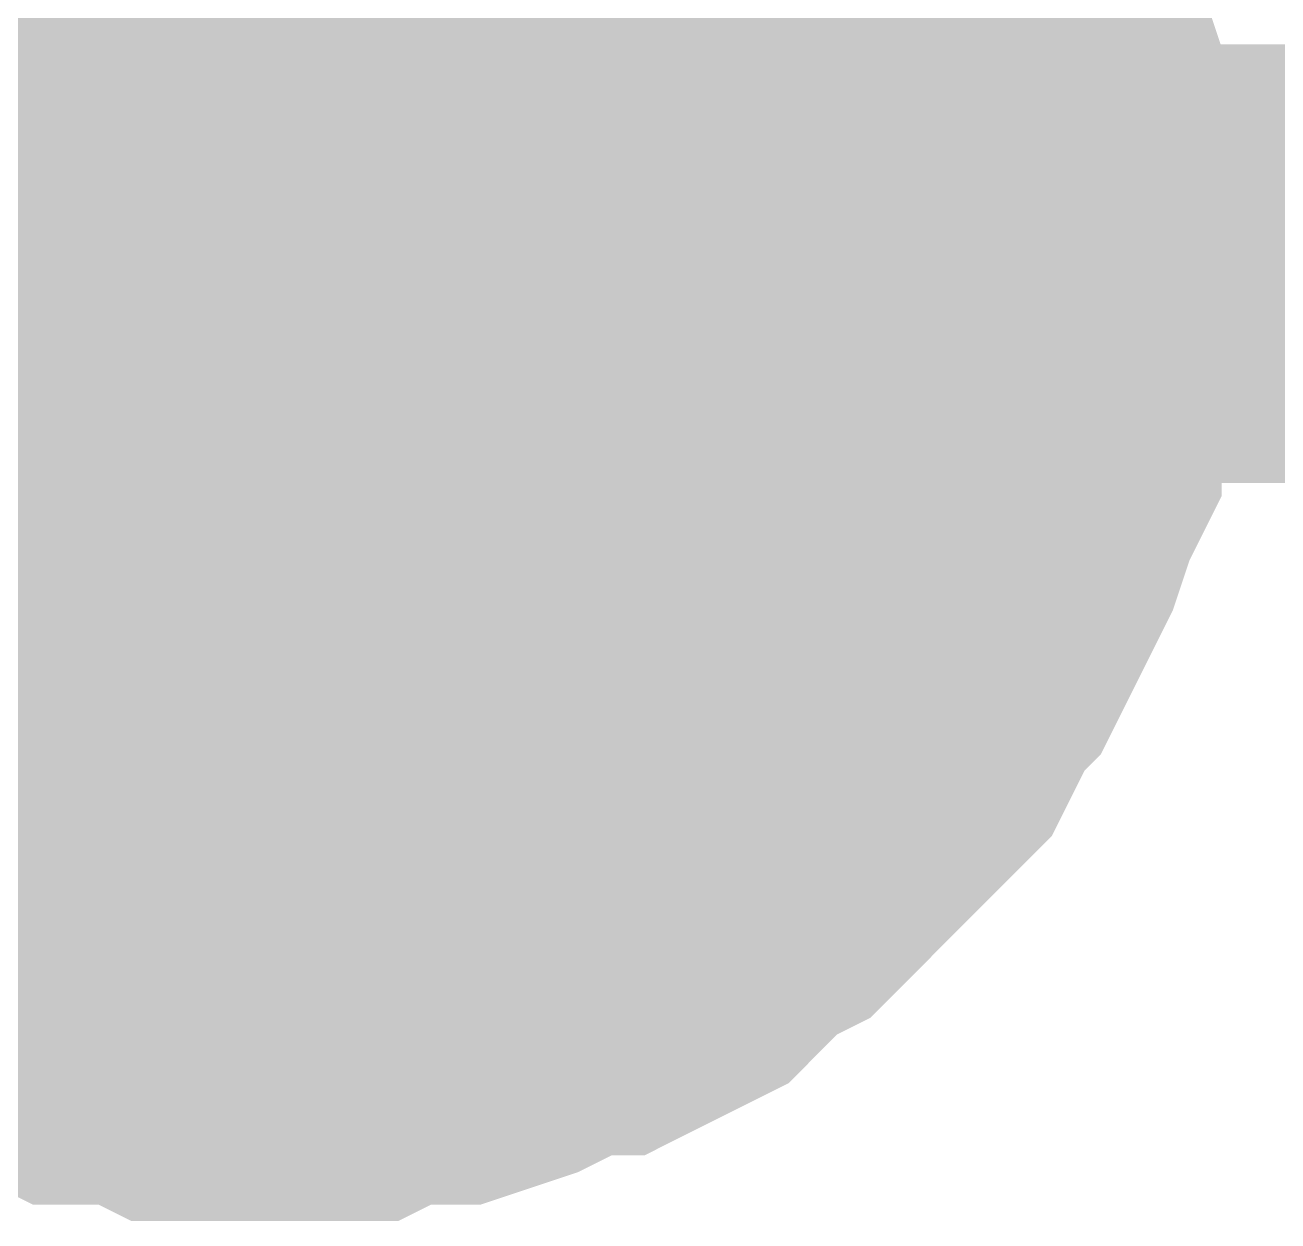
# Model space of a CAD drawing. Header units: inches. Extents: x 0 to 11.5, y 0 to 7.6.
# Drawn here: x 5.59363 to 5.62733, y 5.37391 to 5.40607 of the extents above; entities that cross this region are included whole.
import ezdxf

# ---------------------------------------------------------------- set-up
doc = ezdxf.new("R2010")
doc.units = ezdxf.units.IN
doc.header["$MEASUREMENT"] = 0
doc.layers.add('Sheet', color=255, linetype='Continuous')

msp = doc.modelspace()

# ---------------------------------------------------------------- linework, layer by layer
at = {"layer": 'Sheet'}
msp.add_lwpolyline([(5.59, 5.4, 0.02, 0.02, 1), (5.61, 5.4, 0.02, 0.02, 1)], format="xyseb", close=True, dxfattribs=at)
for points in [[(5.61551, 5.412442, 0.0118, 0.0118, 0), (5.616392, 5.41156, 0.0118, 0.0118, 0), (5.616833, 5.411119, 0.0118, 0.0118, 0), (5.617274, 5.410237, 0.0118, 0.0118, 0), (5.617715, 5.409355, 0.0118, 0.0118, 0), (5.618156, 5.408473, 0.0118, 0.0118, 0), (5.618597, 5.407591, 0.0118, 0.0118, 0), (5.619038, 5.406708, 0.0118, 0.0118, 0), (5.619479, 5.405826, 0.0118, 0.0118, 0), (5.619919, 5.404503, 0.0118, 0.0118, 0), (5.619919, 5.403621, 0.0118, 0.0118, 0), (5.619919, 5.402739, 0.0118, 0.0118, 0), (5.62036, 5.401857, 0.0118, 0.0118, 0), (5.62036, 5.400534, 0.0118, 0.0118, 0), (5.62036, 5.399652, 0.0118, 0.0118, 0)], [(5.61551, 5.412442, 0.0118, 0.0118, 0), (5.616392, 5.41156, 0.0118, 0.0118, 0), (5.616833, 5.411119, 0.0118, 0.0118, 0), (5.617274, 5.410237, 0.0118, 0.0118, 0), (5.617715, 5.409355, 0.0118, 0.0118, 0), (5.618156, 5.408473, 0.0118, 0.0118, 0), (5.618597, 5.407591, 0.0118, 0.0118, 0), (5.619038, 5.406708, 0.0118, 0.0118, 0), (5.619479, 5.405826, 0.0118, 0.0118, 0), (5.619919, 5.404503, 0.0118, 0.0118, 0), (5.619919, 5.403621, 0.0118, 0.0118, 0), (5.619919, 5.402739, 0.0118, 0.0118, 0), (5.62036, 5.401857, 0.0118, 0.0118, 0), (5.62036, 5.400534, 0.0118, 0.0118, 0), (5.62036, 5.399652, 0.0118, 0.0118, 0)], [(5.61551, 5.412442, 0.0118, 0.0118, 0), (5.616392, 5.41156, 0.0118, 0.0118, 0), (5.616833, 5.411119, 0.0118, 0.0118, 0), (5.617274, 5.410237, 0.0118, 0.0118, 0), (5.617715, 5.409355, 0.0118, 0.0118, 0), (5.618156, 5.408473, 0.0118, 0.0118, 0), (5.618597, 5.407591, 0.0118, 0.0118, 0), (5.619038, 5.406708, 0.0118, 0.0118, 0), (5.619479, 5.405826, 0.0118, 0.0118, 0), (5.619919, 5.404503, 0.0118, 0.0118, 0), (5.619919, 5.403621, 0.0118, 0.0118, 0), (5.619919, 5.402739, 0.0118, 0.0118, 0), (5.62036, 5.401857, 0.0118, 0.0118, 0), (5.62036, 5.400534, 0.0118, 0.0118, 0), (5.62036, 5.399652, 0.0118, 0.0118, 0)], [(5.61551, 5.412442, 0.0118, 0.0118, 0), (5.616392, 5.41156, 0.0118, 0.0118, 0), (5.616833, 5.411119, 0.0118, 0.0118, 0), (5.617274, 5.410237, 0.0118, 0.0118, 0), (5.617715, 5.409355, 0.0118, 0.0118, 0), (5.618156, 5.408473, 0.0118, 0.0118, 0), (5.618597, 5.407591, 0.0118, 0.0118, 0), (5.619038, 5.406708, 0.0118, 0.0118, 0), (5.619479, 5.405826, 0.0118, 0.0118, 0), (5.619919, 5.404503, 0.0118, 0.0118, 0), (5.619919, 5.403621, 0.0118, 0.0118, 0), (5.619919, 5.402739, 0.0118, 0.0118, 0), (5.62036, 5.401857, 0.0118, 0.0118, 0), (5.62036, 5.400534, 0.0118, 0.0118, 0), (5.62036, 5.399652, 0.0118, 0.0118, 0)], [(5.61551, 5.412442, 0.0118, 0.0118, 0), (5.616392, 5.41156, 0.0118, 0.0118, 0), (5.616833, 5.411119, 0.0118, 0.0118, 0), (5.617274, 5.410237, 0.0118, 0.0118, 0), (5.617715, 5.409355, 0.0118, 0.0118, 0), (5.618156, 5.408473, 0.0118, 0.0118, 0), (5.618597, 5.407591, 0.0118, 0.0118, 0), (5.619038, 5.406708, 0.0118, 0.0118, 0), (5.619479, 5.405826, 0.0118, 0.0118, 0), (5.619919, 5.404503, 0.0118, 0.0118, 0), (5.619919, 5.403621, 0.0118, 0.0118, 0), (5.619919, 5.402739, 0.0118, 0.0118, 0), (5.62036, 5.401857, 0.0118, 0.0118, 0), (5.62036, 5.400534, 0.0118, 0.0118, 0), (5.62036, 5.399652, 0.0118, 0.0118, 0)], [(5.618156, 5.408473, 0.0039, 0.0039, 0), (5.618597, 5.407591, 0.0039, 0.0039, 0), (5.619038, 5.406708, 0.0039, 0.0039, 0), (5.619479, 5.405826, 0.0039, 0.0039, 0), (5.619919, 5.404503, 0.0039, 0.0039, 0), (5.619919, 5.403621, 0.0039, 0.0039, 0), (5.619919, 5.402739, 0.0039, 0.0039, 0), (5.62036, 5.401857, 0.0039, 0.0039, 0), (5.62036, 5.400534, 0.0039, 0.0039, 0), (5.62036, 5.399652, 0.0039, 0.0039, 0)], [(5.618156, 5.408473, 0.0039, 0.0039, 0), (5.618597, 5.407591, 0.0039, 0.0039, 0), (5.619038, 5.406708, 0.0039, 0.0039, 0), (5.619479, 5.405826, 0.0039, 0.0039, 0), (5.619919, 5.404503, 0.0039, 0.0039, 0), (5.619919, 5.403621, 0.0039, 0.0039, 0), (5.619919, 5.402739, 0.0039, 0.0039, 0), (5.62036, 5.401857, 0.0039, 0.0039, 0), (5.62036, 5.400534, 0.0039, 0.0039, 0), (5.62036, 5.399652, 0.0039, 0.0039, 0)], [(5.618156, 5.408473, 0.0039, 0.0039, 0), (5.618597, 5.407591, 0.0039, 0.0039, 0), (5.619038, 5.406708, 0.0039, 0.0039, 0), (5.619479, 5.405826, 0.0039, 0.0039, 0), (5.619919, 5.404503, 0.0039, 0.0039, 0), (5.619919, 5.403621, 0.0039, 0.0039, 0), (5.619919, 5.402739, 0.0039, 0.0039, 0), (5.62036, 5.401857, 0.0039, 0.0039, 0), (5.62036, 5.400534, 0.0039, 0.0039, 0), (5.62036, 5.399652, 0.0039, 0.0039, 0)], [(5.618156, 5.408473, 0.0039, 0.0039, 0), (5.618597, 5.407591, 0.0039, 0.0039, 0), (5.619038, 5.406708, 0.0039, 0.0039, 0), (5.619479, 5.405826, 0.0039, 0.0039, 0), (5.619919, 5.404503, 0.0039, 0.0039, 0), (5.619919, 5.403621, 0.0039, 0.0039, 0), (5.619919, 5.402739, 0.0039, 0.0039, 0), (5.62036, 5.401857, 0.0039, 0.0039, 0), (5.62036, 5.400534, 0.0039, 0.0039, 0), (5.62036, 5.399652, 0.0039, 0.0039, 0)], [(5.618156, 5.408473, 0.0039, 0.0039, 0), (5.618597, 5.407591, 0.0039, 0.0039, 0), (5.619038, 5.406708, 0.0039, 0.0039, 0), (5.619479, 5.405826, 0.0039, 0.0039, 0), (5.619919, 5.404503, 0.0039, 0.0039, 0), (5.619919, 5.403621, 0.0039, 0.0039, 0), (5.619919, 5.402739, 0.0039, 0.0039, 0), (5.62036, 5.401857, 0.0039, 0.0039, 0), (5.62036, 5.400534, 0.0039, 0.0039, 0), (5.62036, 5.399652, 0.0039, 0.0039, 0)], [(4.700537, 5.399652, 0.0118, 0.0118, 0), (5.200134, 5.399652, 0.0118, 0.0118, 0), (5.600077, 5.399652, 0.0118, 0.0118, 0), (6.100115, 5.399652, 0.0118, 0.0118, 0)], [(5.62036, 5.399652, 0.0118, 0.0118, 0), (5.62036, 5.39877, 0.0118, 0.0118, 0), (5.62036, 5.397447, 0.0118, 0.0118, 0), (5.619919, 5.396565, 0.0118, 0.0118, 0), (5.619919, 5.395682, 0.0118, 0.0118, 0), (5.619919, 5.3948, 0.0118, 0.0118, 0), (5.619479, 5.393918, 0.0118, 0.0118, 0), (5.619038, 5.392595, 0.0118, 0.0118, 0), (5.618597, 5.391713, 0.0118, 0.0118, 0), (5.618156, 5.390831, 0.0118, 0.0118, 0), (5.617715, 5.389949, 0.0118, 0.0118, 0), (5.617274, 5.389508, 0.0118, 0.0118, 0), (5.616833, 5.388626, 0.0118, 0.0118, 0), (5.616392, 5.387744, 0.0118, 0.0118, 0), (5.61551, 5.386862, 0.0118, 0.0118, 0), (5.615069, 5.386421, 0.0118, 0.0118, 0), (5.614187, 5.385539, 0.0118, 0.0118, 0), (5.613746, 5.385097, 0.0118, 0.0118, 0), (5.612864, 5.384215, 0.0118, 0.0118, 0), (5.611982, 5.383774, 0.0118, 0.0118, 0), (5.611541, 5.383333, 0.0118, 0.0118, 0), (5.61066, 5.382451, 0.0118, 0.0118, 0), (5.609778, 5.38201, 0.0118, 0.0118, 0), (5.608896, 5.381569, 0.0118, 0.0118, 0), (5.608014, 5.381569, 0.0118, 0.0118, 0), (5.607132, 5.381128, 0.0118, 0.0118, 0), (5.60625, 5.380687, 0.0118, 0.0118, 0), (5.604927, 5.380246, 0.0118, 0.0118, 0), (5.604045, 5.380246, 0.0118, 0.0118, 0), (5.603163, 5.380246, 0.0118, 0.0118, 0), (5.602281, 5.379805, 0.0118, 0.0118, 0), (5.600959, 5.379805, 0.0118, 0.0118, 0), (5.600077, 5.379805, 0.0118, 0.0118, 0)], [(5.700173, 5.399652, 0.0118, 0.0118, 0), (5.600077, 5.399652, 0.0118, 0.0118, 0)], [(5.62036, 5.399652, 0.0118, 0.0118, 0), (5.62036, 5.39877, 0.0118, 0.0118, 0), (5.62036, 5.397447, 0.0118, 0.0118, 0), (5.619919, 5.396565, 0.0118, 0.0118, 0), (5.619919, 5.395682, 0.0118, 0.0118, 0), (5.619919, 5.3948, 0.0118, 0.0118, 0), (5.619479, 5.393918, 0.0118, 0.0118, 0), (5.619038, 5.392595, 0.0118, 0.0118, 0), (5.618597, 5.391713, 0.0118, 0.0118, 0), (5.618156, 5.390831, 0.0118, 0.0118, 0), (5.617715, 5.389949, 0.0118, 0.0118, 0), (5.617274, 5.389508, 0.0118, 0.0118, 0), (5.616833, 5.388626, 0.0118, 0.0118, 0), (5.616392, 5.387744, 0.0118, 0.0118, 0), (5.61551, 5.386862, 0.0118, 0.0118, 0), (5.615069, 5.386421, 0.0118, 0.0118, 0), (5.614187, 5.385539, 0.0118, 0.0118, 0), (5.613746, 5.385097, 0.0118, 0.0118, 0), (5.612864, 5.384215, 0.0118, 0.0118, 0), (5.611982, 5.383774, 0.0118, 0.0118, 0), (5.611541, 5.383333, 0.0118, 0.0118, 0), (5.61066, 5.382451, 0.0118, 0.0118, 0), (5.609778, 5.38201, 0.0118, 0.0118, 0), (5.608896, 5.381569, 0.0118, 0.0118, 0), (5.608014, 5.381569, 0.0118, 0.0118, 0), (5.607132, 5.381128, 0.0118, 0.0118, 0), (5.60625, 5.380687, 0.0118, 0.0118, 0), (5.604927, 5.380246, 0.0118, 0.0118, 0), (5.604045, 5.380246, 0.0118, 0.0118, 0), (5.603163, 5.380246, 0.0118, 0.0118, 0), (5.602281, 5.379805, 0.0118, 0.0118, 0), (5.600959, 5.379805, 0.0118, 0.0118, 0), (5.600077, 5.379805, 0.0118, 0.0118, 0)], [(5.62036, 5.399652, 0.0118, 0.0118, 0), (5.62036, 5.39877, 0.0118, 0.0118, 0), (5.62036, 5.397447, 0.0118, 0.0118, 0), (5.619919, 5.396565, 0.0118, 0.0118, 0), (5.619919, 5.395682, 0.0118, 0.0118, 0), (5.619919, 5.3948, 0.0118, 0.0118, 0), (5.619479, 5.393918, 0.0118, 0.0118, 0), (5.619038, 5.392595, 0.0118, 0.0118, 0), (5.618597, 5.391713, 0.0118, 0.0118, 0), (5.618156, 5.390831, 0.0118, 0.0118, 0), (5.617715, 5.389949, 0.0118, 0.0118, 0), (5.617274, 5.389508, 0.0118, 0.0118, 0), (5.616833, 5.388626, 0.0118, 0.0118, 0), (5.616392, 5.387744, 0.0118, 0.0118, 0), (5.61551, 5.386862, 0.0118, 0.0118, 0), (5.615069, 5.386421, 0.0118, 0.0118, 0), (5.614187, 5.385539, 0.0118, 0.0118, 0), (5.613746, 5.385097, 0.0118, 0.0118, 0), (5.612864, 5.384215, 0.0118, 0.0118, 0), (5.611982, 5.383774, 0.0118, 0.0118, 0), (5.611541, 5.383333, 0.0118, 0.0118, 0), (5.61066, 5.382451, 0.0118, 0.0118, 0), (5.609778, 5.38201, 0.0118, 0.0118, 0), (5.608896, 5.381569, 0.0118, 0.0118, 0), (5.608014, 5.381569, 0.0118, 0.0118, 0), (5.607132, 5.381128, 0.0118, 0.0118, 0), (5.60625, 5.380687, 0.0118, 0.0118, 0), (5.604927, 5.380246, 0.0118, 0.0118, 0), (5.604045, 5.380246, 0.0118, 0.0118, 0), (5.603163, 5.380246, 0.0118, 0.0118, 0), (5.602281, 5.379805, 0.0118, 0.0118, 0), (5.600959, 5.379805, 0.0118, 0.0118, 0), (5.600077, 5.379805, 0.0118, 0.0118, 0)], [(5.62036, 5.399652, 0.0118, 0.0118, 0), (5.62036, 5.39877, 0.0118, 0.0118, 0), (5.62036, 5.397447, 0.0118, 0.0118, 0), (5.619919, 5.396565, 0.0118, 0.0118, 0), (5.619919, 5.395682, 0.0118, 0.0118, 0), (5.619919, 5.3948, 0.0118, 0.0118, 0), (5.619479, 5.393918, 0.0118, 0.0118, 0), (5.619038, 5.392595, 0.0118, 0.0118, 0), (5.618597, 5.391713, 0.0118, 0.0118, 0), (5.618156, 5.390831, 0.0118, 0.0118, 0), (5.617715, 5.389949, 0.0118, 0.0118, 0), (5.617274, 5.389508, 0.0118, 0.0118, 0), (5.616833, 5.388626, 0.0118, 0.0118, 0), (5.616392, 5.387744, 0.0118, 0.0118, 0), (5.61551, 5.386862, 0.0118, 0.0118, 0), (5.615069, 5.386421, 0.0118, 0.0118, 0), (5.614187, 5.385539, 0.0118, 0.0118, 0), (5.613746, 5.385097, 0.0118, 0.0118, 0), (5.612864, 5.384215, 0.0118, 0.0118, 0), (5.611982, 5.383774, 0.0118, 0.0118, 0), (5.611541, 5.383333, 0.0118, 0.0118, 0), (5.61066, 5.382451, 0.0118, 0.0118, 0), (5.609778, 5.38201, 0.0118, 0.0118, 0), (5.608896, 5.381569, 0.0118, 0.0118, 0), (5.608014, 5.381569, 0.0118, 0.0118, 0), (5.607132, 5.381128, 0.0118, 0.0118, 0), (5.60625, 5.380687, 0.0118, 0.0118, 0), (5.604927, 5.380246, 0.0118, 0.0118, 0), (5.604045, 5.380246, 0.0118, 0.0118, 0), (5.603163, 5.380246, 0.0118, 0.0118, 0), (5.602281, 5.379805, 0.0118, 0.0118, 0), (5.600959, 5.379805, 0.0118, 0.0118, 0), (5.600077, 5.379805, 0.0118, 0.0118, 0)], [(5.62036, 5.399652, 0.0118, 0.0118, 0), (5.62036, 5.39877, 0.0118, 0.0118, 0), (5.62036, 5.397447, 0.0118, 0.0118, 0), (5.619919, 5.396565, 0.0118, 0.0118, 0), (5.619919, 5.395682, 0.0118, 0.0118, 0), (5.619919, 5.3948, 0.0118, 0.0118, 0), (5.619479, 5.393918, 0.0118, 0.0118, 0), (5.619038, 5.392595, 0.0118, 0.0118, 0), (5.618597, 5.391713, 0.0118, 0.0118, 0), (5.618156, 5.390831, 0.0118, 0.0118, 0), (5.617715, 5.389949, 0.0118, 0.0118, 0), (5.617274, 5.389508, 0.0118, 0.0118, 0), (5.616833, 5.388626, 0.0118, 0.0118, 0), (5.616392, 5.387744, 0.0118, 0.0118, 0), (5.61551, 5.386862, 0.0118, 0.0118, 0), (5.615069, 5.386421, 0.0118, 0.0118, 0), (5.614187, 5.385539, 0.0118, 0.0118, 0), (5.613746, 5.385097, 0.0118, 0.0118, 0), (5.612864, 5.384215, 0.0118, 0.0118, 0), (5.611982, 5.383774, 0.0118, 0.0118, 0), (5.611541, 5.383333, 0.0118, 0.0118, 0), (5.61066, 5.382451, 0.0118, 0.0118, 0), (5.609778, 5.38201, 0.0118, 0.0118, 0), (5.608896, 5.381569, 0.0118, 0.0118, 0), (5.608014, 5.381569, 0.0118, 0.0118, 0), (5.607132, 5.381128, 0.0118, 0.0118, 0), (5.60625, 5.380687, 0.0118, 0.0118, 0), (5.604927, 5.380246, 0.0118, 0.0118, 0), (5.604045, 5.380246, 0.0118, 0.0118, 0), (5.603163, 5.380246, 0.0118, 0.0118, 0), (5.602281, 5.379805, 0.0118, 0.0118, 0), (5.600959, 5.379805, 0.0118, 0.0118, 0), (5.600077, 5.379805, 0.0118, 0.0118, 0)], [(5.62036, 5.399652, 0.0118, 0.0118, 0), (5.62036, 5.399652, 0.0118, 0.0118, 0), (5.62036, 5.399652, 0.0118, 0.0118, 0), (5.62036, 5.399652, 0.0118, 0.0118, 0), (5.62036, 5.399652, 0.0118, 0.0118, 0), (5.62036, 5.399652, 0.0118, 0.0118, 0), (5.62036, 5.399652, 0.0118, 0.0118, 0), (5.62036, 5.399652, 0.0118, 0.0118, 0), (5.62036, 5.399652, 0.0118, 0.0118, 0), (5.62036, 5.399652, 0.0118, 0.0118, 0), (5.62036, 5.399652, 0.0118, 0.0118, 0), (5.62036, 5.399652, 0.0118, 0.0118, 0), (5.62036, 5.399652, 0.0118, 0.0118, 0), (5.62036, 5.399652, 0.0118, 0.0118, 0), (5.62036, 5.399652, 0.0118, 0.0118, 0), (5.62036, 5.399652, 0.0118, 0.0118, 0), (5.62036, 5.399652, 0.0118, 0.0118, 0), (5.62036, 5.399652, 0.0118, 0.0118, 0), (5.62036, 5.399652, 0.0118, 0.0118, 0), (5.62036, 5.399652, 0.0118, 0.0118, 0), (5.62036, 5.399652, 0.0118, 0.0118, 0), (5.62036, 5.399652, 0.0118, 0.0118, 0), (5.62036, 5.399652, 0.0118, 0.0118, 0), (5.62036, 5.399652, 0.0118, 0.0118, 0), (5.62036, 5.399652, 0.0118, 0.0118, 0), (5.62036, 5.399652, 0.0118, 0.0118, 0), (5.62036, 5.399652, 0.0118, 0.0118, 0), (5.62036, 5.399652, 0.0118, 0.0118, 0), (5.62036, 5.399652, 0.0118, 0.0118, 0), (5.62036, 5.399652, 0.0118, 0.0118, 0), (5.62036, 5.399652, 0.0118, 0.0118, 0), (5.62036, 5.399652, 0.0118, 0.0118, 0), (5.62036, 5.399652, 0.0118, 0.0118, 0)], [(5.62036, 5.399652, 0.0118, 0.0118, 0), (5.62036, 5.399652, 0.0118, 0.0118, 0)], [(5.62036, 5.399652, 0.0118, 0.0118, 0), (5.62036, 5.399652, 0.0118, 0.0118, 0), (5.62036, 5.399652, 0.0118, 0.0118, 0), (5.62036, 5.399652, 0.0118, 0.0118, 0), (5.62036, 5.399652, 0.0118, 0.0118, 0), (5.62036, 5.399652, 0.0118, 0.0118, 0), (5.62036, 5.399652, 0.0118, 0.0118, 0), (5.62036, 5.399652, 0.0118, 0.0118, 0), (5.62036, 5.399652, 0.0118, 0.0118, 0), (5.62036, 5.399652, 0.0118, 0.0118, 0), (5.62036, 5.399652, 0.0118, 0.0118, 0), (5.62036, 5.399652, 0.0118, 0.0118, 0), (5.62036, 5.399652, 0.0118, 0.0118, 0), (5.62036, 5.399652, 0.0118, 0.0118, 0), (5.62036, 5.399652, 0.0118, 0.0118, 0), (5.62036, 5.399652, 0.0118, 0.0118, 0), (5.62036, 5.399652, 0.0118, 0.0118, 0), (5.62036, 5.399652, 0.0118, 0.0118, 0), (5.62036, 5.399652, 0.0118, 0.0118, 0), (5.62036, 5.399652, 0.0118, 0.0118, 0), (5.62036, 5.399652, 0.0118, 0.0118, 0), (5.62036, 5.399652, 0.0118, 0.0118, 0), (5.62036, 5.399652, 0.0118, 0.0118, 0), (5.62036, 5.399652, 0.0118, 0.0118, 0), (5.62036, 5.399652, 0.0118, 0.0118, 0), (5.62036, 5.399652, 0.0118, 0.0118, 0), (5.62036, 5.399652, 0.0118, 0.0118, 0), (5.62036, 5.399652, 0.0118, 0.0118, 0), (5.62036, 5.399652, 0.0118, 0.0118, 0), (5.62036, 5.399652, 0.0118, 0.0118, 0), (5.62036, 5.399652, 0.0118, 0.0118, 0), (5.62036, 5.399652, 0.0118, 0.0118, 0), (5.62036, 5.399652, 0.0118, 0.0118, 0)], [(5.62036, 5.399652, 0.0118, 0.0118, 0), (5.62036, 5.399652, 0.0118, 0.0118, 0)], [(5.62036, 5.399652, 0.0118, 0.0118, 0), (5.62036, 5.399652, 0.0118, 0.0118, 0), (5.62036, 5.399652, 0.0118, 0.0118, 0), (5.62036, 5.399652, 0.0118, 0.0118, 0), (5.62036, 5.399652, 0.0118, 0.0118, 0), (5.62036, 5.399652, 0.0118, 0.0118, 0), (5.62036, 5.399652, 0.0118, 0.0118, 0), (5.62036, 5.399652, 0.0118, 0.0118, 0), (5.62036, 5.399652, 0.0118, 0.0118, 0), (5.62036, 5.399652, 0.0118, 0.0118, 0), (5.62036, 5.399652, 0.0118, 0.0118, 0), (5.62036, 5.399652, 0.0118, 0.0118, 0), (5.62036, 5.399652, 0.0118, 0.0118, 0), (5.62036, 5.399652, 0.0118, 0.0118, 0), (5.62036, 5.399652, 0.0118, 0.0118, 0), (5.62036, 5.399652, 0.0118, 0.0118, 0), (5.62036, 5.399652, 0.0118, 0.0118, 0), (5.62036, 5.399652, 0.0118, 0.0118, 0), (5.62036, 5.399652, 0.0118, 0.0118, 0), (5.62036, 5.399652, 0.0118, 0.0118, 0), (5.62036, 5.399652, 0.0118, 0.0118, 0), (5.62036, 5.399652, 0.0118, 0.0118, 0), (5.62036, 5.399652, 0.0118, 0.0118, 0), (5.62036, 5.399652, 0.0118, 0.0118, 0), (5.62036, 5.399652, 0.0118, 0.0118, 0), (5.62036, 5.399652, 0.0118, 0.0118, 0), (5.62036, 5.399652, 0.0118, 0.0118, 0), (5.62036, 5.399652, 0.0118, 0.0118, 0), (5.62036, 5.399652, 0.0118, 0.0118, 0), (5.62036, 5.399652, 0.0118, 0.0118, 0), (5.62036, 5.399652, 0.0118, 0.0118, 0), (5.62036, 5.399652, 0.0118, 0.0118, 0), (5.62036, 5.399652, 0.0118, 0.0118, 0)], [(5.62036, 5.399652, 0.0118, 0.0118, 0), (5.62036, 5.399652, 0.0118, 0.0118, 0)], [(5.62036, 5.399652, 0.0118, 0.0118, 0), (5.62036, 5.399652, 0.0118, 0.0118, 0), (5.62036, 5.399652, 0.0118, 0.0118, 0), (5.62036, 5.399652, 0.0118, 0.0118, 0), (5.62036, 5.399652, 0.0118, 0.0118, 0), (5.62036, 5.399652, 0.0118, 0.0118, 0), (5.62036, 5.399652, 0.0118, 0.0118, 0), (5.62036, 5.399652, 0.0118, 0.0118, 0), (5.62036, 5.399652, 0.0118, 0.0118, 0), (5.62036, 5.399652, 0.0118, 0.0118, 0), (5.62036, 5.399652, 0.0118, 0.0118, 0), (5.62036, 5.399652, 0.0118, 0.0118, 0), (5.62036, 5.399652, 0.0118, 0.0118, 0), (5.62036, 5.399652, 0.0118, 0.0118, 0), (5.62036, 5.399652, 0.0118, 0.0118, 0), (5.62036, 5.399652, 0.0118, 0.0118, 0), (5.62036, 5.399652, 0.0118, 0.0118, 0), (5.62036, 5.399652, 0.0118, 0.0118, 0), (5.62036, 5.399652, 0.0118, 0.0118, 0), (5.62036, 5.399652, 0.0118, 0.0118, 0), (5.62036, 5.399652, 0.0118, 0.0118, 0), (5.62036, 5.399652, 0.0118, 0.0118, 0), (5.62036, 5.399652, 0.0118, 0.0118, 0), (5.62036, 5.399652, 0.0118, 0.0118, 0), (5.62036, 5.399652, 0.0118, 0.0118, 0), (5.62036, 5.399652, 0.0118, 0.0118, 0), (5.62036, 5.399652, 0.0118, 0.0118, 0), (5.62036, 5.399652, 0.0118, 0.0118, 0), (5.62036, 5.399652, 0.0118, 0.0118, 0), (5.62036, 5.399652, 0.0118, 0.0118, 0), (5.62036, 5.399652, 0.0118, 0.0118, 0), (5.62036, 5.399652, 0.0118, 0.0118, 0), (5.62036, 5.399652, 0.0118, 0.0118, 0)], [(5.62036, 5.399652, 0.0118, 0.0118, 0), (5.62036, 5.399652, 0.0118, 0.0118, 0)], [(5.62036, 5.399652, 0.0118, 0.0118, 0), (5.62036, 5.399652, 0.0118, 0.0118, 0), (5.62036, 5.399652, 0.0118, 0.0118, 0), (5.62036, 5.399652, 0.0118, 0.0118, 0), (5.62036, 5.399652, 0.0118, 0.0118, 0), (5.62036, 5.399652, 0.0118, 0.0118, 0), (5.62036, 5.399652, 0.0118, 0.0118, 0), (5.62036, 5.399652, 0.0118, 0.0118, 0), (5.62036, 5.399652, 0.0118, 0.0118, 0), (5.62036, 5.399652, 0.0118, 0.0118, 0), (5.62036, 5.399652, 0.0118, 0.0118, 0), (5.62036, 5.399652, 0.0118, 0.0118, 0), (5.62036, 5.399652, 0.0118, 0.0118, 0), (5.62036, 5.399652, 0.0118, 0.0118, 0), (5.62036, 5.399652, 0.0118, 0.0118, 0), (5.62036, 5.399652, 0.0118, 0.0118, 0), (5.62036, 5.399652, 0.0118, 0.0118, 0), (5.62036, 5.399652, 0.0118, 0.0118, 0), (5.62036, 5.399652, 0.0118, 0.0118, 0), (5.62036, 5.399652, 0.0118, 0.0118, 0), (5.62036, 5.399652, 0.0118, 0.0118, 0), (5.62036, 5.399652, 0.0118, 0.0118, 0), (5.62036, 5.399652, 0.0118, 0.0118, 0), (5.62036, 5.399652, 0.0118, 0.0118, 0), (5.62036, 5.399652, 0.0118, 0.0118, 0), (5.62036, 5.399652, 0.0118, 0.0118, 0), (5.62036, 5.399652, 0.0118, 0.0118, 0), (5.62036, 5.399652, 0.0118, 0.0118, 0), (5.62036, 5.399652, 0.0118, 0.0118, 0), (5.62036, 5.399652, 0.0118, 0.0118, 0), (5.62036, 5.399652, 0.0118, 0.0118, 0), (5.62036, 5.399652, 0.0118, 0.0118, 0), (5.62036, 5.399652, 0.0118, 0.0118, 0)], [(5.62036, 5.399652, 0.0118, 0.0118, 0), (5.62036, 5.399652, 0.0118, 0.0118, 0)], [(5.62036, 5.399652, 0.0039, 0.0039, 0), (5.62036, 5.39877, 0.0039, 0.0039, 0), (5.62036, 5.397447, 0.0039, 0.0039, 0), (5.619919, 5.396565, 0.0039, 0.0039, 0), (5.619919, 5.395682, 0.0039, 0.0039, 0), (5.619919, 5.3948, 0.0039, 0.0039, 0), (5.619479, 5.393918, 0.0039, 0.0039, 0), (5.619038, 5.392595, 0.0039, 0.0039, 0), (5.618597, 5.391713, 0.0039, 0.0039, 0), (5.618156, 5.390831, 0.0039, 0.0039, 0), (5.617715, 5.389949, 0.0039, 0.0039, 0), (5.617274, 5.389508, 0.0039, 0.0039, 0), (5.616833, 5.388626, 0.0039, 0.0039, 0), (5.616392, 5.387744, 0.0039, 0.0039, 0), (5.61551, 5.386862, 0.0039, 0.0039, 0), (5.615069, 5.386421, 0.0039, 0.0039, 0), (5.614187, 5.385539, 0.0039, 0.0039, 0), (5.613746, 5.385097, 0.0039, 0.0039, 0), (5.612864, 5.384215, 0.0039, 0.0039, 0), (5.611982, 5.383774, 0.0039, 0.0039, 0), (5.611541, 5.383333, 0.0039, 0.0039, 0), (5.61066, 5.382451, 0.0039, 0.0039, 0), (5.609778, 5.38201, 0.0039, 0.0039, 0), (5.608896, 5.381569, 0.0039, 0.0039, 0), (5.608014, 5.381569, 0.0039, 0.0039, 0), (5.607132, 5.381128, 0.0039, 0.0039, 0), (5.60625, 5.380687, 0.0039, 0.0039, 0), (5.604927, 5.380246, 0.0039, 0.0039, 0), (5.604045, 5.380246, 0.0039, 0.0039, 0), (5.603163, 5.380246, 0.0039, 0.0039, 0), (5.602281, 5.379805, 0.0039, 0.0039, 0), (5.600959, 5.379805, 0.0039, 0.0039, 0), (5.600077, 5.379805, 0.0039, 0.0039, 0)], [(5.62036, 5.399652, 0.0039, 0.0039, 0), (5.62036, 5.39877, 0.0039, 0.0039, 0), (5.62036, 5.397447, 0.0039, 0.0039, 0), (5.619919, 5.396565, 0.0039, 0.0039, 0), (5.619919, 5.395682, 0.0039, 0.0039, 0), (5.619919, 5.3948, 0.0039, 0.0039, 0), (5.619479, 5.393918, 0.0039, 0.0039, 0), (5.619038, 5.392595, 0.0039, 0.0039, 0), (5.618597, 5.391713, 0.0039, 0.0039, 0), (5.618156, 5.390831, 0.0039, 0.0039, 0), (5.617715, 5.389949, 0.0039, 0.0039, 0), (5.617274, 5.389508, 0.0039, 0.0039, 0), (5.616833, 5.388626, 0.0039, 0.0039, 0), (5.616392, 5.387744, 0.0039, 0.0039, 0), (5.61551, 5.386862, 0.0039, 0.0039, 0), (5.615069, 5.386421, 0.0039, 0.0039, 0), (5.614187, 5.385539, 0.0039, 0.0039, 0), (5.613746, 5.385097, 0.0039, 0.0039, 0), (5.612864, 5.384215, 0.0039, 0.0039, 0), (5.611982, 5.383774, 0.0039, 0.0039, 0), (5.611541, 5.383333, 0.0039, 0.0039, 0), (5.61066, 5.382451, 0.0039, 0.0039, 0), (5.609778, 5.38201, 0.0039, 0.0039, 0), (5.608896, 5.381569, 0.0039, 0.0039, 0), (5.608014, 5.381569, 0.0039, 0.0039, 0), (5.607132, 5.381128, 0.0039, 0.0039, 0), (5.60625, 5.380687, 0.0039, 0.0039, 0), (5.604927, 5.380246, 0.0039, 0.0039, 0), (5.604045, 5.380246, 0.0039, 0.0039, 0), (5.603163, 5.380246, 0.0039, 0.0039, 0), (5.602281, 5.379805, 0.0039, 0.0039, 0), (5.600959, 5.379805, 0.0039, 0.0039, 0), (5.600077, 5.379805, 0.0039, 0.0039, 0)], [(5.62036, 5.399652, 0.0039, 0.0039, 0), (5.62036, 5.39877, 0.0039, 0.0039, 0), (5.62036, 5.397447, 0.0039, 0.0039, 0), (5.619919, 5.396565, 0.0039, 0.0039, 0), (5.619919, 5.395682, 0.0039, 0.0039, 0), (5.619919, 5.3948, 0.0039, 0.0039, 0), (5.619479, 5.393918, 0.0039, 0.0039, 0), (5.619038, 5.392595, 0.0039, 0.0039, 0), (5.618597, 5.391713, 0.0039, 0.0039, 0), (5.618156, 5.390831, 0.0039, 0.0039, 0), (5.617715, 5.389949, 0.0039, 0.0039, 0), (5.617274, 5.389508, 0.0039, 0.0039, 0), (5.616833, 5.388626, 0.0039, 0.0039, 0), (5.616392, 5.387744, 0.0039, 0.0039, 0), (5.61551, 5.386862, 0.0039, 0.0039, 0), (5.615069, 5.386421, 0.0039, 0.0039, 0), (5.614187, 5.385539, 0.0039, 0.0039, 0), (5.613746, 5.385097, 0.0039, 0.0039, 0), (5.612864, 5.384215, 0.0039, 0.0039, 0), (5.611982, 5.383774, 0.0039, 0.0039, 0), (5.611541, 5.383333, 0.0039, 0.0039, 0), (5.61066, 5.382451, 0.0039, 0.0039, 0), (5.609778, 5.38201, 0.0039, 0.0039, 0), (5.608896, 5.381569, 0.0039, 0.0039, 0), (5.608014, 5.381569, 0.0039, 0.0039, 0), (5.607132, 5.381128, 0.0039, 0.0039, 0), (5.60625, 5.380687, 0.0039, 0.0039, 0), (5.604927, 5.380246, 0.0039, 0.0039, 0), (5.604045, 5.380246, 0.0039, 0.0039, 0), (5.603163, 5.380246, 0.0039, 0.0039, 0), (5.602281, 5.379805, 0.0039, 0.0039, 0), (5.600959, 5.379805, 0.0039, 0.0039, 0), (5.600077, 5.379805, 0.0039, 0.0039, 0)], [(5.62036, 5.399652, 0.0039, 0.0039, 0), (5.62036, 5.39877, 0.0039, 0.0039, 0), (5.62036, 5.397447, 0.0039, 0.0039, 0), (5.619919, 5.396565, 0.0039, 0.0039, 0), (5.619919, 5.395682, 0.0039, 0.0039, 0), (5.619919, 5.3948, 0.0039, 0.0039, 0), (5.619479, 5.393918, 0.0039, 0.0039, 0), (5.619038, 5.392595, 0.0039, 0.0039, 0), (5.618597, 5.391713, 0.0039, 0.0039, 0), (5.618156, 5.390831, 0.0039, 0.0039, 0), (5.617715, 5.389949, 0.0039, 0.0039, 0), (5.617274, 5.389508, 0.0039, 0.0039, 0), (5.616833, 5.388626, 0.0039, 0.0039, 0), (5.616392, 5.387744, 0.0039, 0.0039, 0), (5.61551, 5.386862, 0.0039, 0.0039, 0), (5.615069, 5.386421, 0.0039, 0.0039, 0), (5.614187, 5.385539, 0.0039, 0.0039, 0), (5.613746, 5.385097, 0.0039, 0.0039, 0), (5.612864, 5.384215, 0.0039, 0.0039, 0), (5.611982, 5.383774, 0.0039, 0.0039, 0), (5.611541, 5.383333, 0.0039, 0.0039, 0), (5.61066, 5.382451, 0.0039, 0.0039, 0), (5.609778, 5.38201, 0.0039, 0.0039, 0), (5.608896, 5.381569, 0.0039, 0.0039, 0), (5.608014, 5.381569, 0.0039, 0.0039, 0), (5.607132, 5.381128, 0.0039, 0.0039, 0), (5.60625, 5.380687, 0.0039, 0.0039, 0), (5.604927, 5.380246, 0.0039, 0.0039, 0), (5.604045, 5.380246, 0.0039, 0.0039, 0), (5.603163, 5.380246, 0.0039, 0.0039, 0), (5.602281, 5.379805, 0.0039, 0.0039, 0), (5.600959, 5.379805, 0.0039, 0.0039, 0), (5.600077, 5.379805, 0.0039, 0.0039, 0)], [(5.62036, 5.399652, 0.0039, 0.0039, 0), (5.62036, 5.39877, 0.0039, 0.0039, 0), (5.62036, 5.397447, 0.0039, 0.0039, 0), (5.619919, 5.396565, 0.0039, 0.0039, 0), (5.619919, 5.395682, 0.0039, 0.0039, 0), (5.619919, 5.3948, 0.0039, 0.0039, 0), (5.619479, 5.393918, 0.0039, 0.0039, 0), (5.619038, 5.392595, 0.0039, 0.0039, 0), (5.618597, 5.391713, 0.0039, 0.0039, 0), (5.618156, 5.390831, 0.0039, 0.0039, 0), (5.617715, 5.389949, 0.0039, 0.0039, 0), (5.617274, 5.389508, 0.0039, 0.0039, 0), (5.616833, 5.388626, 0.0039, 0.0039, 0), (5.616392, 5.387744, 0.0039, 0.0039, 0), (5.61551, 5.386862, 0.0039, 0.0039, 0), (5.615069, 5.386421, 0.0039, 0.0039, 0), (5.614187, 5.385539, 0.0039, 0.0039, 0), (5.613746, 5.385097, 0.0039, 0.0039, 0), (5.612864, 5.384215, 0.0039, 0.0039, 0), (5.611982, 5.383774, 0.0039, 0.0039, 0), (5.611541, 5.383333, 0.0039, 0.0039, 0), (5.61066, 5.382451, 0.0039, 0.0039, 0), (5.609778, 5.38201, 0.0039, 0.0039, 0), (5.608896, 5.381569, 0.0039, 0.0039, 0), (5.608014, 5.381569, 0.0039, 0.0039, 0), (5.607132, 5.381128, 0.0039, 0.0039, 0), (5.60625, 5.380687, 0.0039, 0.0039, 0), (5.604927, 5.380246, 0.0039, 0.0039, 0), (5.604045, 5.380246, 0.0039, 0.0039, 0), (5.603163, 5.380246, 0.0039, 0.0039, 0), (5.602281, 5.379805, 0.0039, 0.0039, 0), (5.600959, 5.379805, 0.0039, 0.0039, 0), (5.600077, 5.379805, 0.0039, 0.0039, 0)], [(5.62036, 5.399652, 0.0039, 0.0039, 0), (5.62036, 5.399652, 0.0039, 0.0039, 0), (5.62036, 5.399652, 0.0039, 0.0039, 0), (5.62036, 5.399652, 0.0039, 0.0039, 0), (5.62036, 5.399652, 0.0039, 0.0039, 0), (5.62036, 5.399652, 0.0039, 0.0039, 0), (5.62036, 5.399652, 0.0039, 0.0039, 0), (5.62036, 5.399652, 0.0039, 0.0039, 0), (5.62036, 5.399652, 0.0039, 0.0039, 0), (5.62036, 5.399652, 0.0039, 0.0039, 0), (5.62036, 5.399652, 0.0039, 0.0039, 0), (5.62036, 5.399652, 0.0039, 0.0039, 0), (5.62036, 5.399652, 0.0039, 0.0039, 0), (5.62036, 5.399652, 0.0039, 0.0039, 0), (5.62036, 5.399652, 0.0039, 0.0039, 0), (5.62036, 5.399652, 0.0039, 0.0039, 0), (5.62036, 5.399652, 0.0039, 0.0039, 0), (5.62036, 5.399652, 0.0039, 0.0039, 0), (5.62036, 5.399652, 0.0039, 0.0039, 0), (5.62036, 5.399652, 0.0039, 0.0039, 0), (5.62036, 5.399652, 0.0039, 0.0039, 0), (5.62036, 5.399652, 0.0039, 0.0039, 0), (5.62036, 5.399652, 0.0039, 0.0039, 0), (5.62036, 5.399652, 0.0039, 0.0039, 0), (5.62036, 5.399652, 0.0039, 0.0039, 0), (5.62036, 5.399652, 0.0039, 0.0039, 0), (5.62036, 5.399652, 0.0039, 0.0039, 0), (5.62036, 5.399652, 0.0039, 0.0039, 0), (5.62036, 5.399652, 0.0039, 0.0039, 0), (5.62036, 5.399652, 0.0039, 0.0039, 0), (5.62036, 5.399652, 0.0039, 0.0039, 0), (5.62036, 5.399652, 0.0039, 0.0039, 0), (5.62036, 5.399652, 0.0039, 0.0039, 0)], [(5.62036, 5.399652, 0.0039, 0.0039, 0), (5.62036, 5.399652, 0.0039, 0.0039, 0)], [(5.62036, 5.399652, 0.0039, 0.0039, 0), (5.62036, 5.399652, 0.0039, 0.0039, 0), (5.62036, 5.399652, 0.0039, 0.0039, 0), (5.62036, 5.399652, 0.0039, 0.0039, 0), (5.62036, 5.399652, 0.0039, 0.0039, 0), (5.62036, 5.399652, 0.0039, 0.0039, 0), (5.62036, 5.399652, 0.0039, 0.0039, 0), (5.62036, 5.399652, 0.0039, 0.0039, 0), (5.62036, 5.399652, 0.0039, 0.0039, 0), (5.62036, 5.399652, 0.0039, 0.0039, 0), (5.62036, 5.399652, 0.0039, 0.0039, 0), (5.62036, 5.399652, 0.0039, 0.0039, 0), (5.62036, 5.399652, 0.0039, 0.0039, 0), (5.62036, 5.399652, 0.0039, 0.0039, 0), (5.62036, 5.399652, 0.0039, 0.0039, 0), (5.62036, 5.399652, 0.0039, 0.0039, 0), (5.62036, 5.399652, 0.0039, 0.0039, 0), (5.62036, 5.399652, 0.0039, 0.0039, 0), (5.62036, 5.399652, 0.0039, 0.0039, 0), (5.62036, 5.399652, 0.0039, 0.0039, 0), (5.62036, 5.399652, 0.0039, 0.0039, 0), (5.62036, 5.399652, 0.0039, 0.0039, 0), (5.62036, 5.399652, 0.0039, 0.0039, 0), (5.62036, 5.399652, 0.0039, 0.0039, 0), (5.62036, 5.399652, 0.0039, 0.0039, 0), (5.62036, 5.399652, 0.0039, 0.0039, 0), (5.62036, 5.399652, 0.0039, 0.0039, 0), (5.62036, 5.399652, 0.0039, 0.0039, 0), (5.62036, 5.399652, 0.0039, 0.0039, 0), (5.62036, 5.399652, 0.0039, 0.0039, 0), (5.62036, 5.399652, 0.0039, 0.0039, 0), (5.62036, 5.399652, 0.0039, 0.0039, 0), (5.62036, 5.399652, 0.0039, 0.0039, 0)], [(5.62036, 5.399652, 0.0039, 0.0039, 0), (5.62036, 5.399652, 0.0039, 0.0039, 0)], [(5.62036, 5.399652, 0.0039, 0.0039, 0), (5.62036, 5.399652, 0.0039, 0.0039, 0), (5.62036, 5.399652, 0.0039, 0.0039, 0), (5.62036, 5.399652, 0.0039, 0.0039, 0), (5.62036, 5.399652, 0.0039, 0.0039, 0), (5.62036, 5.399652, 0.0039, 0.0039, 0), (5.62036, 5.399652, 0.0039, 0.0039, 0), (5.62036, 5.399652, 0.0039, 0.0039, 0), (5.62036, 5.399652, 0.0039, 0.0039, 0), (5.62036, 5.399652, 0.0039, 0.0039, 0), (5.62036, 5.399652, 0.0039, 0.0039, 0), (5.62036, 5.399652, 0.0039, 0.0039, 0), (5.62036, 5.399652, 0.0039, 0.0039, 0), (5.62036, 5.399652, 0.0039, 0.0039, 0), (5.62036, 5.399652, 0.0039, 0.0039, 0), (5.62036, 5.399652, 0.0039, 0.0039, 0), (5.62036, 5.399652, 0.0039, 0.0039, 0), (5.62036, 5.399652, 0.0039, 0.0039, 0), (5.62036, 5.399652, 0.0039, 0.0039, 0), (5.62036, 5.399652, 0.0039, 0.0039, 0), (5.62036, 5.399652, 0.0039, 0.0039, 0), (5.62036, 5.399652, 0.0039, 0.0039, 0), (5.62036, 5.399652, 0.0039, 0.0039, 0), (5.62036, 5.399652, 0.0039, 0.0039, 0), (5.62036, 5.399652, 0.0039, 0.0039, 0), (5.62036, 5.399652, 0.0039, 0.0039, 0), (5.62036, 5.399652, 0.0039, 0.0039, 0), (5.62036, 5.399652, 0.0039, 0.0039, 0), (5.62036, 5.399652, 0.0039, 0.0039, 0), (5.62036, 5.399652, 0.0039, 0.0039, 0), (5.62036, 5.399652, 0.0039, 0.0039, 0), (5.62036, 5.399652, 0.0039, 0.0039, 0), (5.62036, 5.399652, 0.0039, 0.0039, 0)], [(5.62036, 5.399652, 0.0039, 0.0039, 0), (5.62036, 5.399652, 0.0039, 0.0039, 0)], [(5.62036, 5.399652, 0.0039, 0.0039, 0), (5.62036, 5.399652, 0.0039, 0.0039, 0), (5.62036, 5.399652, 0.0039, 0.0039, 0), (5.62036, 5.399652, 0.0039, 0.0039, 0), (5.62036, 5.399652, 0.0039, 0.0039, 0), (5.62036, 5.399652, 0.0039, 0.0039, 0), (5.62036, 5.399652, 0.0039, 0.0039, 0), (5.62036, 5.399652, 0.0039, 0.0039, 0), (5.62036, 5.399652, 0.0039, 0.0039, 0), (5.62036, 5.399652, 0.0039, 0.0039, 0), (5.62036, 5.399652, 0.0039, 0.0039, 0), (5.62036, 5.399652, 0.0039, 0.0039, 0), (5.62036, 5.399652, 0.0039, 0.0039, 0), (5.62036, 5.399652, 0.0039, 0.0039, 0), (5.62036, 5.399652, 0.0039, 0.0039, 0), (5.62036, 5.399652, 0.0039, 0.0039, 0), (5.62036, 5.399652, 0.0039, 0.0039, 0), (5.62036, 5.399652, 0.0039, 0.0039, 0), (5.62036, 5.399652, 0.0039, 0.0039, 0), (5.62036, 5.399652, 0.0039, 0.0039, 0), (5.62036, 5.399652, 0.0039, 0.0039, 0), (5.62036, 5.399652, 0.0039, 0.0039, 0), (5.62036, 5.399652, 0.0039, 0.0039, 0), (5.62036, 5.399652, 0.0039, 0.0039, 0), (5.62036, 5.399652, 0.0039, 0.0039, 0), (5.62036, 5.399652, 0.0039, 0.0039, 0), (5.62036, 5.399652, 0.0039, 0.0039, 0), (5.62036, 5.399652, 0.0039, 0.0039, 0), (5.62036, 5.399652, 0.0039, 0.0039, 0), (5.62036, 5.399652, 0.0039, 0.0039, 0), (5.62036, 5.399652, 0.0039, 0.0039, 0), (5.62036, 5.399652, 0.0039, 0.0039, 0), (5.62036, 5.399652, 0.0039, 0.0039, 0)], [(5.62036, 5.399652, 0.0039, 0.0039, 0), (5.62036, 5.399652, 0.0039, 0.0039, 0)], [(5.62036, 5.399652, 0.0039, 0.0039, 0), (5.62036, 5.399652, 0.0039, 0.0039, 0), (5.62036, 5.399652, 0.0039, 0.0039, 0), (5.62036, 5.399652, 0.0039, 0.0039, 0), (5.62036, 5.399652, 0.0039, 0.0039, 0), (5.62036, 5.399652, 0.0039, 0.0039, 0), (5.62036, 5.399652, 0.0039, 0.0039, 0), (5.62036, 5.399652, 0.0039, 0.0039, 0), (5.62036, 5.399652, 0.0039, 0.0039, 0), (5.62036, 5.399652, 0.0039, 0.0039, 0), (5.62036, 5.399652, 0.0039, 0.0039, 0), (5.62036, 5.399652, 0.0039, 0.0039, 0), (5.62036, 5.399652, 0.0039, 0.0039, 0), (5.62036, 5.399652, 0.0039, 0.0039, 0), (5.62036, 5.399652, 0.0039, 0.0039, 0), (5.62036, 5.399652, 0.0039, 0.0039, 0), (5.62036, 5.399652, 0.0039, 0.0039, 0), (5.62036, 5.399652, 0.0039, 0.0039, 0), (5.62036, 5.399652, 0.0039, 0.0039, 0), (5.62036, 5.399652, 0.0039, 0.0039, 0), (5.62036, 5.399652, 0.0039, 0.0039, 0), (5.62036, 5.399652, 0.0039, 0.0039, 0), (5.62036, 5.399652, 0.0039, 0.0039, 0), (5.62036, 5.399652, 0.0039, 0.0039, 0), (5.62036, 5.399652, 0.0039, 0.0039, 0), (5.62036, 5.399652, 0.0039, 0.0039, 0), (5.62036, 5.399652, 0.0039, 0.0039, 0), (5.62036, 5.399652, 0.0039, 0.0039, 0), (5.62036, 5.399652, 0.0039, 0.0039, 0), (5.62036, 5.399652, 0.0039, 0.0039, 0), (5.62036, 5.399652, 0.0039, 0.0039, 0), (5.62036, 5.399652, 0.0039, 0.0039, 0), (5.62036, 5.399652, 0.0039, 0.0039, 0)], [(5.62036, 5.399652, 0.0039, 0.0039, 0), (5.62036, 5.399652, 0.0039, 0.0039, 0)], [(5.600077, 5.379805, 0.0118, 0.0118, 0), (5.599195, 5.379805, 0.0118, 0.0118, 0), (5.597872, 5.379805, 0.0118, 0.0118, 0), (5.59699, 5.380246, 0.0118, 0.0118, 0), (5.596108, 5.380246, 0.0118, 0.0118, 0), (5.595226, 5.380246, 0.0118, 0.0118, 0), (5.594344, 5.380687, 0.0118, 0.0118, 0), (5.593021, 5.381128, 0.0118, 0.0118, 0), (5.59214, 5.381569, 0.0118, 0.0118, 0), (5.591258, 5.381569, 0.0118, 0.0118, 0), (5.590376, 5.38201, 0.0118, 0.0118, 0), (5.589935, 5.382451, 0.0118, 0.0118, 0), (5.589053, 5.383333, 0.0118, 0.0118, 0), (5.588171, 5.383774, 0.0118, 0.0118, 0), (5.587289, 5.384215, 0.0118, 0.0118, 0)], [(5.600077, 5.379805, 0.0118, 0.0118, 0), (5.599195, 5.379805, 0.0118, 0.0118, 0), (5.597872, 5.379805, 0.0118, 0.0118, 0), (5.59699, 5.380246, 0.0118, 0.0118, 0), (5.596108, 5.380246, 0.0118, 0.0118, 0), (5.595226, 5.380246, 0.0118, 0.0118, 0), (5.594344, 5.380687, 0.0118, 0.0118, 0), (5.593021, 5.381128, 0.0118, 0.0118, 0), (5.59214, 5.381569, 0.0118, 0.0118, 0), (5.591258, 5.381569, 0.0118, 0.0118, 0), (5.590376, 5.38201, 0.0118, 0.0118, 0), (5.589935, 5.382451, 0.0118, 0.0118, 0), (5.589053, 5.383333, 0.0118, 0.0118, 0), (5.588171, 5.383774, 0.0118, 0.0118, 0), (5.587289, 5.384215, 0.0118, 0.0118, 0)], [(5.600077, 5.379805, 0.0118, 0.0118, 0), (5.599195, 5.379805, 0.0118, 0.0118, 0), (5.597872, 5.379805, 0.0118, 0.0118, 0), (5.59699, 5.380246, 0.0118, 0.0118, 0), (5.596108, 5.380246, 0.0118, 0.0118, 0), (5.595226, 5.380246, 0.0118, 0.0118, 0), (5.594344, 5.380687, 0.0118, 0.0118, 0), (5.593021, 5.381128, 0.0118, 0.0118, 0), (5.59214, 5.381569, 0.0118, 0.0118, 0), (5.591258, 5.381569, 0.0118, 0.0118, 0), (5.590376, 5.38201, 0.0118, 0.0118, 0), (5.589935, 5.382451, 0.0118, 0.0118, 0), (5.589053, 5.383333, 0.0118, 0.0118, 0), (5.588171, 5.383774, 0.0118, 0.0118, 0), (5.587289, 5.384215, 0.0118, 0.0118, 0)], [(5.600077, 5.379805, 0.0118, 0.0118, 0), (5.599195, 5.379805, 0.0118, 0.0118, 0), (5.597872, 5.379805, 0.0118, 0.0118, 0), (5.59699, 5.380246, 0.0118, 0.0118, 0), (5.596108, 5.380246, 0.0118, 0.0118, 0), (5.595226, 5.380246, 0.0118, 0.0118, 0), (5.594344, 5.380687, 0.0118, 0.0118, 0), (5.593021, 5.381128, 0.0118, 0.0118, 0), (5.59214, 5.381569, 0.0118, 0.0118, 0), (5.591258, 5.381569, 0.0118, 0.0118, 0), (5.590376, 5.38201, 0.0118, 0.0118, 0), (5.589935, 5.382451, 0.0118, 0.0118, 0), (5.589053, 5.383333, 0.0118, 0.0118, 0), (5.588171, 5.383774, 0.0118, 0.0118, 0), (5.587289, 5.384215, 0.0118, 0.0118, 0)], [(5.600077, 5.379805, 0.0118, 0.0118, 0), (5.599195, 5.379805, 0.0118, 0.0118, 0), (5.597872, 5.379805, 0.0118, 0.0118, 0), (5.59699, 5.380246, 0.0118, 0.0118, 0), (5.596108, 5.380246, 0.0118, 0.0118, 0), (5.595226, 5.380246, 0.0118, 0.0118, 0), (5.594344, 5.380687, 0.0118, 0.0118, 0), (5.593021, 5.381128, 0.0118, 0.0118, 0), (5.59214, 5.381569, 0.0118, 0.0118, 0), (5.591258, 5.381569, 0.0118, 0.0118, 0), (5.590376, 5.38201, 0.0118, 0.0118, 0), (5.589935, 5.382451, 0.0118, 0.0118, 0), (5.589053, 5.383333, 0.0118, 0.0118, 0), (5.588171, 5.383774, 0.0118, 0.0118, 0), (5.587289, 5.384215, 0.0118, 0.0118, 0)], [(5.600077, 5.379805, 0.0039, 0.0039, 0), (5.599195, 5.379805, 0.0039, 0.0039, 0), (5.597872, 5.379805, 0.0039, 0.0039, 0), (5.59699, 5.380246, 0.0039, 0.0039, 0), (5.596108, 5.380246, 0.0039, 0.0039, 0), (5.595226, 5.380246, 0.0039, 0.0039, 0), (5.594344, 5.380687, 0.0039, 0.0039, 0), (5.593021, 5.381128, 0.0039, 0.0039, 0), (5.59214, 5.381569, 0.0039, 0.0039, 0), (5.591258, 5.381569, 0.0039, 0.0039, 0)], [(5.600077, 5.379805, 0.0039, 0.0039, 0), (5.599195, 5.379805, 0.0039, 0.0039, 0), (5.597872, 5.379805, 0.0039, 0.0039, 0), (5.59699, 5.380246, 0.0039, 0.0039, 0), (5.596108, 5.380246, 0.0039, 0.0039, 0), (5.595226, 5.380246, 0.0039, 0.0039, 0), (5.594344, 5.380687, 0.0039, 0.0039, 0), (5.593021, 5.381128, 0.0039, 0.0039, 0), (5.59214, 5.381569, 0.0039, 0.0039, 0), (5.591258, 5.381569, 0.0039, 0.0039, 0)], [(5.600077, 5.379805, 0.0039, 0.0039, 0), (5.599195, 5.379805, 0.0039, 0.0039, 0), (5.597872, 5.379805, 0.0039, 0.0039, 0), (5.59699, 5.380246, 0.0039, 0.0039, 0), (5.596108, 5.380246, 0.0039, 0.0039, 0), (5.595226, 5.380246, 0.0039, 0.0039, 0), (5.594344, 5.380687, 0.0039, 0.0039, 0), (5.593021, 5.381128, 0.0039, 0.0039, 0), (5.59214, 5.381569, 0.0039, 0.0039, 0), (5.591258, 5.381569, 0.0039, 0.0039, 0)], [(5.600077, 5.379805, 0.0039, 0.0039, 0), (5.599195, 5.379805, 0.0039, 0.0039, 0), (5.597872, 5.379805, 0.0039, 0.0039, 0), (5.59699, 5.380246, 0.0039, 0.0039, 0), (5.596108, 5.380246, 0.0039, 0.0039, 0), (5.595226, 5.380246, 0.0039, 0.0039, 0), (5.594344, 5.380687, 0.0039, 0.0039, 0), (5.593021, 5.381128, 0.0039, 0.0039, 0), (5.59214, 5.381569, 0.0039, 0.0039, 0), (5.591258, 5.381569, 0.0039, 0.0039, 0)], [(5.600077, 5.379805, 0.0039, 0.0039, 0), (5.599195, 5.379805, 0.0039, 0.0039, 0), (5.597872, 5.379805, 0.0039, 0.0039, 0), (5.59699, 5.380246, 0.0039, 0.0039, 0), (5.596108, 5.380246, 0.0039, 0.0039, 0), (5.595226, 5.380246, 0.0039, 0.0039, 0), (5.594344, 5.380687, 0.0039, 0.0039, 0), (5.593021, 5.381128, 0.0039, 0.0039, 0), (5.59214, 5.381569, 0.0039, 0.0039, 0), (5.591258, 5.381569, 0.0039, 0.0039, 0)]]:
    msp.add_lwpolyline(points, format="xyseb", dxfattribs=at)

doc.saveas('drawing.dxf')
